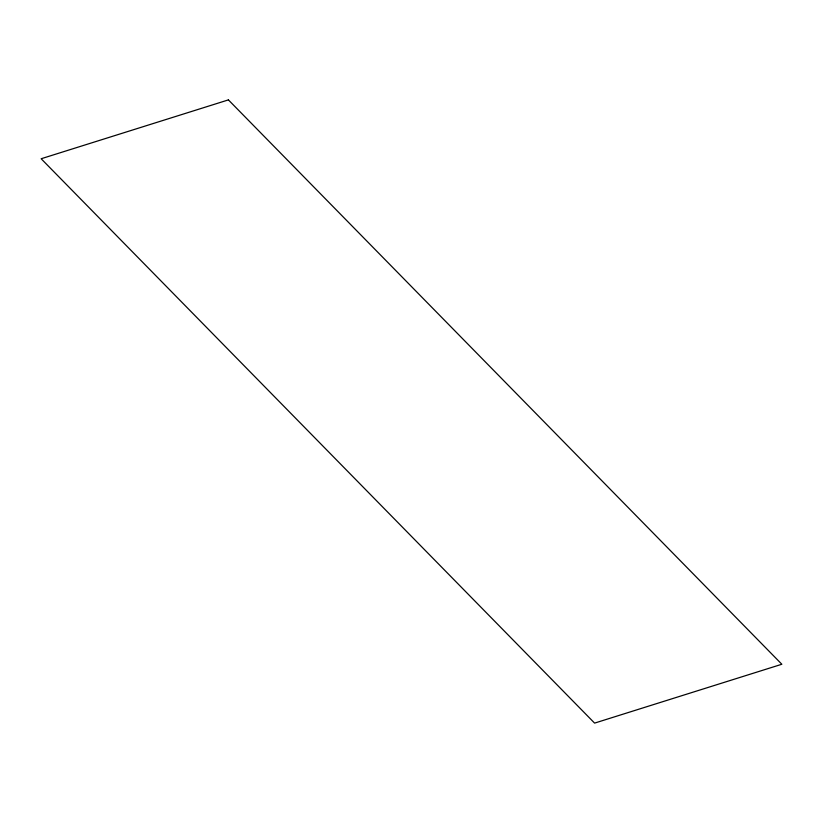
<?xml version="1.0" encoding="UTF-8"?>
<svg xmlns="http://www.w3.org/2000/svg" width="823" height="823" viewBox="0 0 823 823"><rect width="100%" height="100%" fill="white"/><g stroke="black" fill="none" stroke-linecap="round" stroke-linejoin="round"><path stroke-width="1.23" d="M228.403 99.892L41.15 158.746L594.597 723.108L781.85 664.254L228.403 99.892"/></g></svg>
